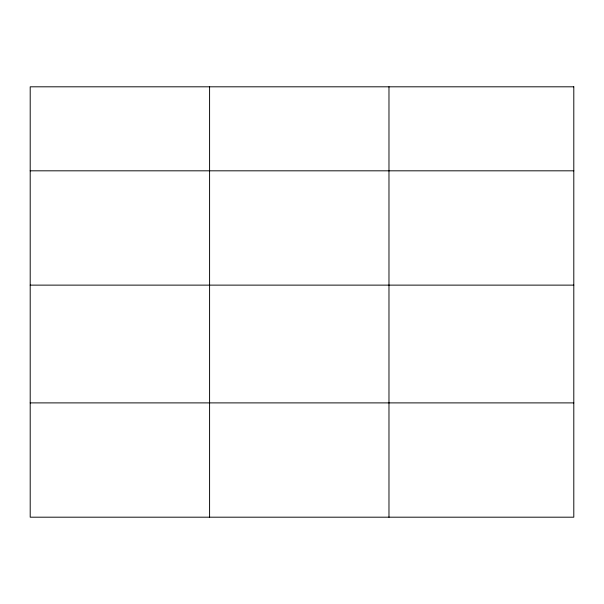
<?xml version="1.0" encoding="UTF-8"?>
<svg xmlns="http://www.w3.org/2000/svg" width="604" height="604" viewBox="0 0 604 604"><rect width="100%" height="100%" fill="white"/><g stroke="black" fill="none" stroke-linecap="round" stroke-linejoin="round"><path stroke-width="0.91" d="M30.2 170.819L573.8 170.819M30.2 285.126L573.8 285.126M30.2 402.891L573.8 402.891M388.976 86.81L388.976 517.19M209.588 86.81L209.588 517.19M573.8 86.81L30.2 86.81L30.2 517.19L573.8 517.19L573.8 86.81"/></g></svg>
